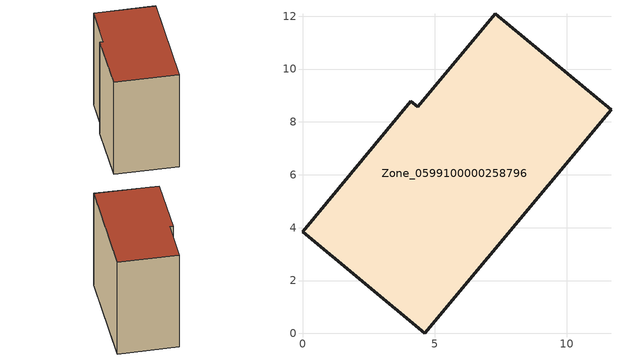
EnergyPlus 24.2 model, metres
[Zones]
Zone_0599100000258796
 floor ground (C_G): 4.62,0 0,3.84 4.1,8.79 4.36,8.58 7.3,12.1 11.67,8.47 z0
 wall outside (C_F): 11.67,8.47 7.3,12.1 4.36,8.58 4.1,8.79 0,3.84 4.62,0 11.67,8.47 z0:10
 roof outside (C_R): 0,3.84 4.62,0 11.67,8.47 7.3,12.1 4.36,8.58 4.1,8.79 z10
[BUILDING]
Pand.0599100000258796: North Axis=0; Terrain=City; Loads Convergence Tolerance Value=0.04; Temperature Convergence Tolerance Value=0.4; Solar Distribution=FullExterior; Maximum Number of Warmup Days=25; Minimum Number of Warmup Days=1
[Site:Location]
Rotterdam.The.Hague.AP_ZH_NLD Design_Conditions: Latitude=51.96; Longitude=4.45; Time Zone=1; Elevation=-4.5
[SITE:GROUNDTEMPERATURE:BUILDINGSURFACE]
18, 18, 18, 18, 18, 18, 18, 18, 18, 18, 18, 18
[MATERIAL] Thermal Absorptance=0.9; Solar Absorptance=0.7; Visible Absorptance=0.7
Name | Roughness | Thickness | Conductivity | Density | Specific Heat
G.TC.1946 | MediumSmooth | 0.15 | 1 | 540 | 1210
F.TC.1946 | Rough | 0.3 | 0.857143 | 1920 | 840
R.TC.1946 | MediumRough | 0.2 | 0.909091 | 1500 | 1000
[CONSTRUCTION]
C_G: G.TC.1946
C_F: F.TC.1946
C_R: R.TC.1946
[ZONE]
Zone_0599100000258796: Type=1; Multiplier=1; Ceiling Height=Autocalculate; Volume=Autocalculate; Floor Area=autocalculate; Part of Total Floor Area=Yes
[ZONEINFILTRATION:DESIGNFLOWRATE]
Infil_Zone_0599100000258796: Zone or ZoneList or Space or SpaceList=Zone_0599100000258796; Schedule=AlwaysOn; Design Flow Rate Calculation Method=Flow/Area; Flow Rate per Floor Area=0.003; Constant Term Coefficient=1; Temperature Term Coefficient=0; Velocity Term Coefficient=0; Velocity Squared Term Coefficient=0
[HVACTEMPLATE:ZONE:IDEALLOADSAIRSYSTEM]
Zone_0599100000258796: Maximum Heating Supply Air Temperature=50; Minimum Cooling Supply Air Temperature=13; Maximum Heating Supply Air Humidity Ratio=0.0156; Minimum Cooling Supply Air Humidity Ratio=0.0077; Heating Limit=NoLimit; Cooling Limit=NoLimit; Dehumidification Control Type=ConstantSensibleHeatRatio; Cooling Sensible Heat Ratio=0.7; Dehumidification Setpoint=60; Humidification Control Type=None; Humidification Setpoint=30; Outdoor Air Method=None; Outdoor Air Flow Rate per Person=0.00944; Outdoor Air Flow Rate per Zone Floor Area=0; Outdoor Air Flow Rate per Zone=0; Demand Controlled Ventilation Type=None; Outdoor Air Economizer Type=NoEconomizer; Heat Recovery Type=None; Sensible Heat Recovery Effectiveness=0.7; Latent Heat Recovery Effectiveness=0.65
[ZONECONTROL:THERMOSTAT]
ThermostatControl_Zone_0599100000258796: Zone or ZoneList=Zone_0599100000258796; Control Type Schedule=DualSetpointControlType; Control 1=Thermostat_Zone_0599100000258796; Temperature Difference Between Cutout And Setpoint=0
[THERMOSTATSETPOINT:DUALSETPOINT]
Thermostat_Zone_0599100000258796: Heating Setpoint Temperature Schedule=HeatingSetpoint_Zone_0599100000258796; Cooling Setpoint Temperature Schedule=CoolingSetpoint_Zone_0599100000258796
[SCHEDULE:COMPACT]
HeatingSetpoint_Zone_0599100000258796: Through: 12/31, For: AllDays, Until: 24:00, 21
CoolingSetpoint_Zone_0599100000258796: Through: 12/31, For: AllDays, Until: 24:00, 24
DualSetpointControlType: Through: 12/31, For: AllDays, Until: 24:00, 4
AlwaysOn: Through: 12/31, For: AllDays, Until: 24:00, 1
